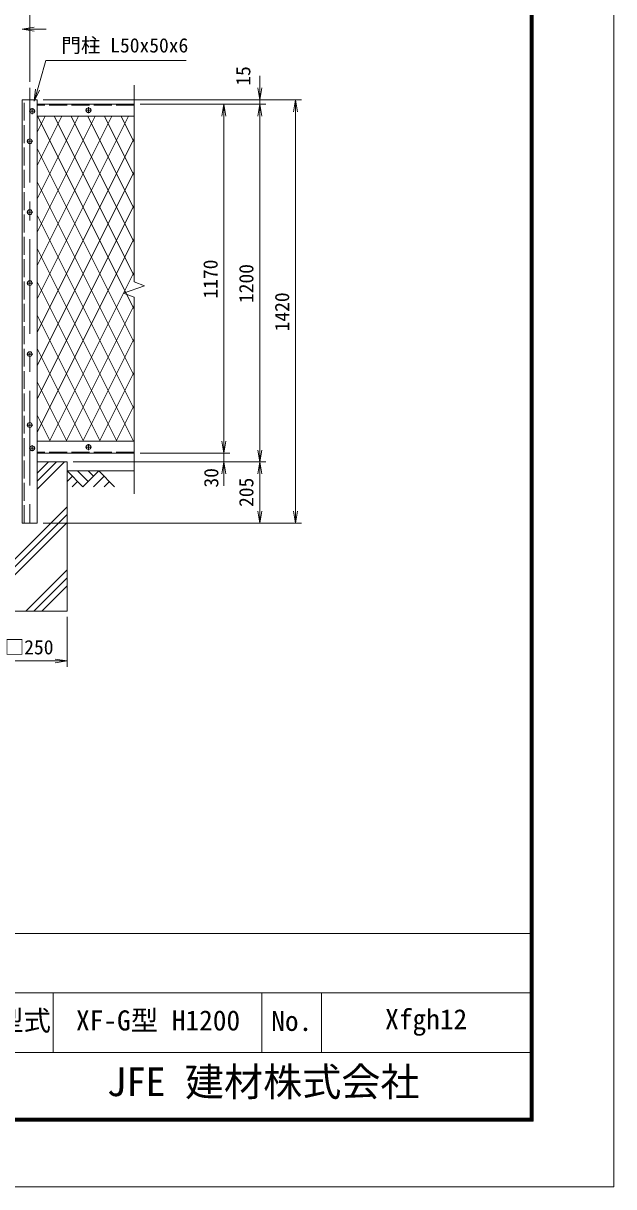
# Model space of a CAD drawing. Units: millimetres at full size. Extents: x -4200 to 4200, y -2970 to 2970.
# Drawn here: x 2220 to 4200, y -2970 to 933 of the extents above; entities that cross this region are included whole.
import ezdxf
from ezdxf.enums import TextEntityAlignment as Align

# ---------------------------------------------------------------- set-up
doc = ezdxf.new("R2010")
doc.units = ezdxf.units.MM
doc.header["$LTSCALE"] = 10
doc.linetypes.add('DASHED', pattern=[7.5, 6, -1.5])
doc.linetypes.add('USER1', pattern=[50.8, 31.75, -6.35, 6.35, -6.35])
doc.layers.add('0-0_D-TTL-TXT', color=7, linetype='Continuous')
for name, color, linetype, lineweight in [('0-1_D-STR1', 1, 'Continuous', 18), ('0-2_D-BMK', 2, 'USER1', 13), ('0-3_D-STR3', 3, 'Continuous', 13), ('0-4_D-STR4', 7, 'Continuous', 18), ('0-5_D-STR-DIM', 7, 'Continuous', 13), ('0-6_D-DCR-HCH', 7, 'Continuous', 13), ('0-7_D-BGD', 7, 'Continuous', 18), ('0-8_0', 7, 'Continuous', 18), ('0-9_D-STR-TXT', 7, 'Continuous', 13), ('0-A_D-STR2', 7, 'Continuous', 13), ('0-B_D-TTL', 7, 'Continuous', 18)]:
    doc.layers.add(name, color=color, linetype=linetype, lineweight=lineweight)
doc.styles.add('ＭＳ ゴシック', font='')
doc.styles.get('ＭＳ ゴシック').set_extended_font_data('MS Gothic')

# ---------------------------------------------------------------- blocks, each defined once
blk = doc.blocks.new('_Open')
at = {"layer": '0-8_0'}
blk.add_line((-10, 1.667), (0, 0), dxfattribs=at)
blk.add_lwpolyline([(-10, -1.667), (0, 0), (-10, 0)], dxfattribs=at)

msp = doc.modelspace()

# ---------------------------------------------------------------- linework, layer by layer
at = {"layer": '0-1_D-STR1', "linetype": 'DASHED'}
for p, q in [((2222.99, -743.63), (2222.99, 676.37)), ((2591.99, 658.37), (2266.99, 658.37)), ((2591.99, -505.63), (2266.99, -505.63))]:
    msp.add_line(p, q, dxfattribs=at)
at = {"layer": '0-1_D-STR1'}
for p, q in [((2591.99, 661.37), (2266.99, 661.37)), ((2266.99, 621.37), (2591.99, 621.37)), ((2266.99, -468.63), (2591.99, -468.63)), ((2591.99, -508.63), (2266.99, -508.63))]:
    msp.add_line(p, q, dxfattribs=at)
msp.add_lwpolyline([(2266.99, -743.63), (2216.99, -743.63), (2216.99, 676.37), (2266.99, 676.37)], close=True, dxfattribs=at)
at = {"layer": '0-2_D-BMK'}
for p, q in [((2241.99, 716.37), (2241.99, -783.63)), ((2259.99, 638.37), (2239.99, 638.37)), ((2249.99, 648.37), (2249.99, 628.37)), ((2448.99, 641.37), (2428.99, 641.37)), ((2438.99, 651.37), (2438.99, 631.37)), ((2251.99, 537.37), (2231.99, 537.37)), ((2251.99, 299.37), (2231.99, 299.37)), ((2251.99, 61.37), (2231.99, 61.37)), ((2251.99, -176.63), (2231.99, -176.63)), ((2251.99, -414.63), (2231.99, -414.63)), ((2259.99, -492.63), (2239.99, -492.63)), ((2249.99, -482.63), (2249.99, -502.63)), ((2448.99, -488.63), (2428.99, -488.63)), ((2438.99, -498.63), (2438.99, -478.63))]:
    msp.add_line(p, q, dxfattribs=at)
at = {"layer": '0-3_D-STR3'}
for centre in [(2249.99, 638.37), (2438.99, 641.37), (2241.99, 537.37), (2241.99, 299.37), (2241.99, 61.37), (2241.99, -176.63), (2241.99, -414.63), (2249.99, -492.63), (2438.99, -488.63)]:
    msp.add_circle(centre, 8, dxfattribs=at)
at = {"layer": '0-4_D-STR4'}
for p, q in [((2266.99, -538.63), (2366.99, -538.63)), ((2366.99, -538.63), (2366.99, -1038.63)), ((2116.99, -1038.63), (2366.99, -1038.63))]:
    msp.add_line(p, q, dxfattribs=at)
at = {"layer": '0-5_D-STR-DIM'}
for p, q in [((2241.99, 736.37), (2241.99, 1052.86)), ((2256.99, 912.86), (2296.99, 912.86)), ((3013.04, 716.37), (3013.04, 756.37)), ((2591.99, 725.82), (2591.99, 65.59)), ((2286.99, 676.37), (3033.04, 676.37)), ((2286.99, 676.37), (3153.04, 676.37)), ((3013.04, 661.37), (3013.04, 676.37)), ((3133.04, -743.63), (3133.04, 676.37)), ((2611.99, 661.37), (2913.04, 661.37)), ((2611.99, 661.37), (3033.04, 661.37)), ((2611.99, 661.37), (3033.04, 661.37)), ((2893.04, 661.37), (2893.04, -508.63)), ((3013.04, 661.37), (3013.04, -538.63)), ((3013.04, 621.37), (3013.04, 581.37)), ((2556.75, 27.12), (2627.23, 52.77)), ((2627.23, 52.77), (2591.99, 65.59)), ((2591.99, 14.29), (2556.75, 27.12)), ((2591.99, 14.29), (2591.99, -645.94)), ((2893.04, -468.63), (2893.04, -428.63)), ((2386.99, -538.63), (3033.04, -538.63)), ((2386.99, -538.63), (2913.04, -538.63)), ((2386.99, -538.63), (3033.04, -538.63)), ((2611.99, -508.63), (2913.04, -508.63)), ((2611.99, -508.63), (2913.04, -508.63)), ((2893.04, -508.63), (2893.04, -538.63)), ((3013.04, -538.63), (3013.04, -743.63)), ((2893.04, -578.63), (2893.04, -618.63)), ((2286.99, -743.63), (3033.04, -743.63)), ((2286.99, -743.63), (3153.04, -743.63)), ((2366.99, -1058.63), (2366.99, -1226.33)), ((2116.99, -1206.33), (2366.99, -1206.33))]:
    msp.add_line(p, q, dxfattribs=at)
at = {"layer": '0-6_D-DCR-HCH'}
for p, q in [((2266.99, -629.54), (2357.9, -538.63)), ((2266.99, -603.02), (2331.38, -538.63)), ((2266.99, -576.51), (2304.87, -538.63)), ((2420.2, -621.84), (2366.99, -568.63)), ((2437.94, -604.11), (2402.47, -568.63)), ((2473.42, -568.63), (2420.2, -621.84)), ((2455.77, -586.46), (2437.94, -568.63)), ((2473.42, -568.63), (2526.63, -621.84)), ((2384.73, -586.37), (2366.99, -604.03)), ((2402.47, -604.11), (2384.65, -621.84)), ((2491.15, -586.37), (2455.52, -621.84)), ((2508.89, -604.11), (2491.07, -621.84)), ((2116.99, -938.64), (2366.99, -688.64)), ((2116.99, -965.16), (2366.99, -715.16)), ((2116.99, -991.67), (2366.99, -741.67)), ((2229.13, -1038.63), (2366.99, -900.77)), ((2255.65, -1038.63), (2366.99, -927.29)), ((2282.16, -1038.63), (2366.99, -953.8))]:
    msp.add_line(p, q, dxfattribs=at)
at = {"layer": '0-7_D-BGD'}
msp.add_line((2366.99, -568.63), (2591.99, -568.63), dxfattribs=at)
at = {"layer": '0-9_D-STR-TXT'}
msp.add_lwpolyline([(2766.63, 808.02), (2295.66, 808.02), (2257.57, 673.75)], dxfattribs=at)
at = {"layer": '0-A_D-STR2'}
for p, q in [((2294.02, 621.37), (2266.99, 567.31)), ((2349.92, 621.37), (2266.99, 455.5)), ((2405.83, 621.37), (2266.99, 343.7)), ((2461.73, 621.37), (2266.99, 231.89)), ((2517.63, 621.37), (2266.99, 120.09)), ((2573.53, 621.37), (2266.99, 8.29)), ((2591.99, -25.71), (2268.45, 621.37)), ((2591.99, 86.09), (2324.35, 621.37)), ((2591.99, 197.89), (2380.25, 621.37)), ((2591.99, 309.69), (2436.15, 621.37)), ((2591.99, 421.5), (2492.06, 621.37)), ((2591.99, 533.3), (2547.96, 621.37)), ((2591.99, 546.48), (2266.99, -103.52)), ((2591.99, -137.52), (2266.99, 512.48)), ((2591.99, 434.68), (2266.99, -215.32)), ((2591.99, -249.32), (2266.99, 400.68)), ((2591.99, 322.88), (2266.99, -327.12)), ((2591.99, -361.12), (2266.99, 288.87)), ((2591.99, 211.07), (2266.99, -438.93)), ((2589.85, -468.63), (2266.99, 177.07)), ((2591.99, 99.27), (2308.04, -468.63)), ((2533.94, -468.63), (2266.99, 65.27)), ((2591.99, -12.53), (2363.94, -468.63)), ((2478.04, -468.63), (2266.99, -46.54)), ((2591.99, -124.34), (2419.84, -468.63)), ((2422.14, -468.63), (2266.99, -158.34)), ((2366.24, -468.63), (2266.99, -270.14)), ((2591.99, -236.14), (2475.74, -468.63)), ((2591.99, -347.94), (2531.65, -468.63)), ((2310.34, -468.63), (2266.99, -381.94))]:
    msp.add_line(p, q, dxfattribs=at)
at = {"layer": '0-B_D-TTL'}
for p, q in [((2120, -2120), (3920, -2120)), ((2120, -2320), (3920, -2320)), ((2320, -2320), (2320, -2520)), ((3020, -2320), (3020, -2520)), ((3220, -2320), (3220, -2520)), ((2120, -2520), (3920, -2520))]:
    msp.add_line(p, q, dxfattribs=at)
at = {"layer": '0-B_D-TTL', "color": 2}
msp.add_lwpolyline([(-4200, 2970), (4200, 2970), (4200, -2970), (-4200, -2970)], close=True, dxfattribs=at)
at = {"layer": '0-B_D-TTL'}
for points in [[(-3930, 2750), (3930, 2750), (3930, -2750), (-3930, -2750)], [(-3927.5, 2747.5), (3927.5, 2747.5), (3927.5, -2747.5), (-3927.5, -2747.5)], [(-3925, 2745), (3925, 2745), (3925, -2745), (-3925, -2745)], [(-3922.5, 2742.5), (3922.5, 2742.5), (3922.5, -2742.5), (-3922.5, -2742.5)], [(-3920, 2740), (3920, 2740), (3920, -2740), (-3920, -2740)]]:
    msp.add_lwpolyline(points, close=True, dxfattribs=at)

# ---------------------------------------------------------------- block references
at = {"layer": '0-5_D-STR-DIM', "xscale": 4, "yscale": 4}
for p, rotation in [((2216.99, 912.86), 180), ((3013.04, 676.37), 270), ((3133.04, 676.37), 90), ((2893.04, 661.37), 90), ((3013.04, 661.37), 90), ((3013.04, 661.37), 90), ((2893.04, -508.63), 270), ((2893.04, -508.63), 270), ((3013.04, -538.63), 270), ((2893.04, -538.63), 90), ((3013.04, -538.63), 90), ((3013.04, -743.63), 270), ((3133.04, -743.63), 270)]:
    msp.add_blockref('_Open', p, dxfattribs=dict(at, rotation=rotation))
msp.add_blockref('_Open', (2366.99, -1206.33), dxfattribs=at)
at = {"layer": '0-9_D-STR-TXT', "xscale": 4, "yscale": 4, "rotation": 254.16392}
msp.add_blockref('_Open', (2257.03, 671.82), dxfattribs=at)

# ---------------------------------------------------------------- texts
at = {"layer": '0-0_D-TTL-TXT', "style": 'ＭＳ ゴシック'}
for s, height, p in [('型式', 67.38, (2129.04, -2466.53)), ('XF-G型 H1200', 67.38, (2397.11, -2466)), ('No.', 67.38, (3051.78, -2467.6)), ('Xfgh12', 67.38, (3433.55, -2461.91)), ('JFE 建材株式会社', 96.19, (2500.2, -2694.95))]:
    msp.add_text(s, height=height, dxfattribs=at).set_placement(p, align=Align.BOTTOM_LEFT)
at = {"layer": '0-5_D-STR-DIM', "style": 'ＭＳ ゴシック'}
for s, p in [('15', (2996.1, 723.66)), ('1170', (2886.29, 9.45)), ('1200', (3006.29, -5.55)), ('1420', (3126.29, -100.55)), ('30', (2888.69, -624.53)), ('205', (3006.29, -689.5))]:
    msp.add_text(s, height=48.09, rotation=90, dxfattribs=at).set_placement(p, align=Align.BOTTOM_LEFT)
msp.add_text('□250', height=48.09, dxfattribs=at).set_placement((2157.8, -1198.56), align=Align.BOTTOM_LEFT)
at = {"layer": '0-9_D-STR-TXT', "style": 'ＭＳ ゴシック'}
msp.add_text('門柱 L50x50x6', height=48.09, dxfattribs=at).set_placement((2347.85, 820.6), align=Align.BOTTOM_LEFT)

doc.saveas('drawing.dxf')
